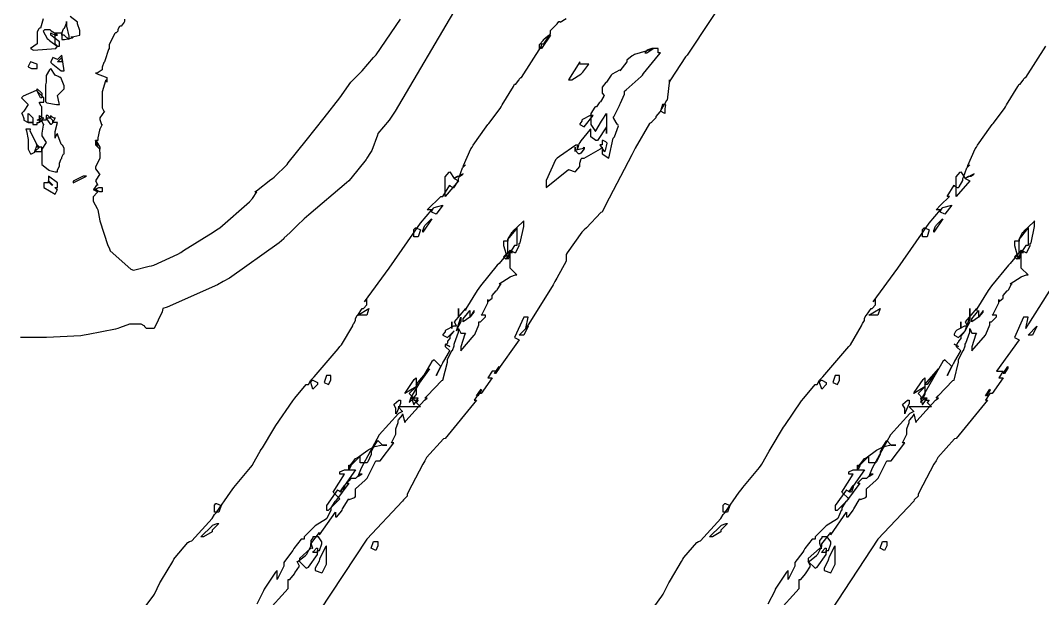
# Model space of a CAD drawing. Extents: x 103 to 248, y 22 to 332.
# Drawn here: x 165.51 to 181.59, y 127.97 to 137.07 of the extents above; entities that cross this region are included whole.
import ezdxf

# ---------------------------------------------------------------- set-up
doc = ezdxf.new("R2010")
doc.units = 0
doc.header["$MEASUREMENT"] = 0

msp = doc.modelspace()

# ---------------------------------------------------------------- linework, layer by layer
at = {"color": 7}
for points in [[(177.094, 138.183), (176, 136.525), (175.974, 136.499), (175.736, 136.138), (175.719, 136.102), (175.719, 136.136), (175.683, 135.819), (175.674, 135.811), (175.647, 135.766), (175.647, 135.749), (175.613, 135.749), (175.577, 135.643), (175.568, 135.635), (175.507, 135.562), (175.507, 135.537), (175.497, 135.529), (175.445, 135.476), (175.437, 135.467), (175.409, 135.45), (175.18, 135.062), (175.154, 135.008), (175.127, 134.955), (174.713, 134.162), (174.661, 134.056), (174.643, 134.047), (174.413, 133.809), (174.378, 133.773), (174.342, 133.739), (174.112, 133.412), (174.096, 133.386), (174.096, 133.28), (173.946, 133.015), (173.919, 132.961), (173.892, 132.909), (173.505, 132.293), (173.46, 132.221), (173.496, 132.398), (173.426, 132.398), (173.284, 132.079), (173.354, 132.045), (173.002, 131.55), (172.931, 131.55), (172.861, 131.446), (172.931, 131.446), (172.755, 131.197), (172.721, 131.197), (172.649, 131.093), (172.685, 131.093), (172.192, 130.492), (172.164, 130.484), (171.899, 130.193), (171.873, 130.139), (171.837, 130.087), (171.608, 129.646), (171.59, 129.61), (171.59, 129.584), (171.537, 129.523), (171.52, 129.505), (170.957, 128.904), (170.215, 127.776)], [(172.375, 137.293), (171.406, 135.644), (171.31, 135.503), (171.133, 135.29), (171.123, 135.264), (171.035, 135.026), (171.027, 135.008), (171.017, 134.991), (170.957, 134.902), (170.957, 134.902), (170.947, 134.885), (170.708, 134.585), (170.674, 134.549), (170.638, 134.515), (170.047, 134.011), (169.969, 133.949), (169.863, 133.843), (169.853, 133.835), (169.765, 133.748), (169.756, 133.739), (169.747, 133.73), (169.659, 133.651), (169.65, 133.633), (169.58, 133.572), (168.795, 133.015), (168.698, 132.961), (168.61, 132.909), (167.816, 132.556), (167.746, 132.538), (167.736, 132.486), (167.611, 132.221), (167.569, 132.221), (167.499, 132.221), (167.489, 132.221), (167.463, 132.248), (167.463, 132.256), (167.454, 132.266), (167.408, 132.292), (167.393, 132.292), (167.366, 132.292), (167.306, 132.292), (167.287, 132.292), (167.225, 132.292), (167.066, 132.231), (167.04, 132.221), (167.004, 132.213), (166.572, 132.125), (166.511, 132.115), (166.457, 132.107), (165.916, 132.079), (165.735, 132.079), (165.691, 132.079), (165.592, 132.079), (165.559, 132.079), (165.505, 132.079)], [(165.866, 137.098), (165.821, 136.948), (165.806, 136.948), (165.796, 136.94), (165.77, 136.894), (165.77, 136.878), (165.77, 136.834), (165.77, 136.735), (165.77, 136.701), (165.665, 136.631), (165.709, 136.605), (166.061, 136.631), (166.088, 136.665), (166.052, 136.701), (166.052, 136.729), (166.052, 136.788), (166.052, 136.808), (166.052, 136.826), (166.052, 136.865), (166.052, 136.878), (166.158, 136.878), (166.158, 136.772), (166.202, 136.772), (166.325, 136.799), (166.335, 136.808), (166.299, 136.808), (166.441, 136.842), (166.441, 136.914), (166.405, 137.018), (166.405, 137.046), (166.289, 137.134)], [(167.146, 137.09), (167.146, 137.054), (167.137, 137.046), (167.091, 136.984), (167.076, 136.984), (167.066, 136.976), (167.04, 136.93), (167.04, 136.914), (167.04, 136.905), (167.013, 136.878), (167.004, 136.878), (166.987, 136.861), (166.9, 136.689), (166.9, 136.631), (166.89, 136.615), (166.836, 136.437), (166.828, 136.419), (166.818, 136.411), (166.794, 136.338), (166.794, 136.313), (166.794, 136.296), (166.714, 136.242), (166.688, 136.242), (166.864, 136.172), (166.864, 136.172), (166.864, 136.136), (166.864, 136.136), (166.864, 136.102), (166.864, 136.136), (166.846, 136.12), (166.794, 135.948), (166.794, 135.89), (166.794, 135.713), (166.794, 135.697), (166.818, 135.643), (166.828, 135.643), (166.758, 135.537), (166.758, 135.511), (166.784, 135.431), (166.794, 135.431), (166.758, 135.36), (166.748, 135.344), (166.723, 135.224), (166.723, 135.184), (166.688, 135.184), (166.688, 135.114), (166.758, 135.044), (166.748, 135.035), (166.755, 134.973), (166.758, 134.973), (166.758, 134.938), (166.758, 134.902), (166.688, 134.761), (166.688, 134.735), (166.74, 134.665), (166.758, 134.655), (166.688, 134.549), (166.723, 134.479), (166.705, 134.479), (166.66, 134.418), (166.652, 134.408), (166.723, 134.372), (166.723, 134.372), (166.714, 134.364), (166.652, 134.293), (166.652, 134.268), (166.652, 134.224), (166.714, 134.109), (166.723, 134.092), (166.758, 133.915), (166.758, 133.915), (166.882, 133.526), (166.9, 133.49), (166.916, 133.446), (167.243, 133.156), (167.287, 133.138), (167.287, 133.138), (167.533, 133.201), (167.569, 133.21), (167.604, 133.219), (167.984, 133.394), (168.028, 133.42), (168.073, 133.448), (168.538, 133.739), (168.592, 133.773), (168.644, 133.809), (169.113, 134.215), (169.157, 134.268), (169.227, 134.372), (169.193, 134.372), (169.219, 134.39), (169.448, 134.568), (169.474, 134.585), (169.5, 134.603), (169.704, 134.805), (169.722, 134.831), (170.003, 135.184), (170.285, 135.537), (170.532, 135.855), (170.708, 136.102), (170.885, 136.278), (171.061, 136.489), (171.105, 136.533), (171.485, 137.09)], [(167.48, 127.856), (167.596, 128.006), (167.605, 128.022), (167.614, 128.04), (167.7, 128.218), (167.71, 128.235), (167.728, 128.262), (167.904, 128.553), (167.922, 128.588), (167.939, 128.615), (168.141, 128.853), (168.169, 128.87), (168.203, 128.88), (168.522, 129.232), (168.558, 129.293), (168.584, 129.321), (168.812, 129.647), (168.84, 129.682), (168.866, 129.717), (169.129, 130.035), (169.157, 130.069), (169.165, 130.087), (169.28, 130.289), (169.297, 130.315), (169.315, 130.343), (169.492, 130.642), (169.51, 130.668), (169.526, 130.696), (169.791, 131.083), (169.827, 131.127), (170.003, 131.34), (170.039, 131.34), (170.075, 131.41), (170.127, 131.463), (170.506, 131.904), (170.532, 131.939), (170.559, 131.966), (170.735, 132.266), (170.744, 132.292), (170.753, 132.301), (170.78, 132.347), (170.78, 132.362), (170.78, 132.38), (170.805, 132.424), (170.815, 132.432), (170.885, 132.538), (170.903, 132.538), (170.957, 132.592), (170.957, 132.608), (170.957, 132.68), (170.921, 132.644), (171.31, 133.174), (171.803, 133.879), (171.979, 134.092), (171.909, 134.092), (172.12, 134.302), (172.156, 134.302), (172.262, 134.479), (172.262, 134.47), (172.314, 134.444), (172.332, 134.444), (172.34, 134.454), (172.402, 134.553), (172.402, 134.585), (172.411, 134.603), (172.463, 134.753), (172.472, 134.761), (172.508, 134.797), (172.472, 134.761), (172.481, 134.789), (172.597, 135.052), (172.615, 135.078), (172.631, 135.106), (172.834, 135.396), (172.861, 135.431), (172.878, 135.449), (173.055, 135.687), (173.073, 135.713), (173.09, 135.741), (173.266, 136.032), (173.284, 136.066), (173.301, 136.066), (173.345, 136.128), (173.354, 136.136), (173.354, 136.146), (173.381, 136.172), (173.39, 136.172), (173.707, 136.665), (173.707, 136.701), (173.742, 136.701), (173.849, 136.861), (173.849, 136.914), (173.919, 136.984), (173.919, 136.984), (173.955, 137.018), (173.955, 137.018), (173.955, 137.018), (173.98, 137.054), (173.99, 137.054), (174.003, 137.047), (174.096, 137.105)], [(175.489, 127.856), (175.603, 128.006), (175.613, 128.022), (175.621, 128.04), (175.709, 128.218), (175.719, 128.235), (175.736, 128.262), (175.912, 128.553), (175.93, 128.588), (175.947, 128.615), (176.15, 128.853), (176.177, 128.87), (176.211, 128.88), (176.529, 129.232), (176.565, 129.293), (176.591, 129.321), (176.82, 129.647), (176.848, 129.682), (176.874, 129.717), (177.137, 130.035), (177.165, 130.069), (177.173, 130.087), (177.289, 130.289), (177.307, 130.315), (177.323, 130.343), (177.499, 130.642), (177.517, 130.668), (177.534, 130.696), (177.8, 131.083), (177.836, 131.127), (178.012, 131.34), (178.047, 131.34), (178.083, 131.41), (178.135, 131.463), (178.514, 131.904), (178.542, 131.939), (178.568, 131.966), (178.743, 132.266), (178.752, 132.292), (178.761, 132.301), (178.788, 132.347), (178.788, 132.362), (178.788, 132.38), (178.813, 132.424), (178.822, 132.432), (178.894, 132.538), (178.911, 132.538), (178.965, 132.592), (178.965, 132.608), (178.965, 132.68), (178.929, 132.644), (179.317, 133.174), (179.81, 133.879), (179.987, 134.092), (179.917, 134.092), (179.987, 134.162), (180.129, 134.302), (180.093, 134.302), (180.199, 134.479), (180.199, 134.47), (180.251, 134.444), (180.269, 134.444), (180.278, 134.454), (180.34, 134.553), (180.34, 134.585), (180.348, 134.603), (180.4, 134.753), (180.41, 134.761), (180.446, 134.797), (180.41, 134.761), (180.418, 134.789), (180.534, 135.052), (180.552, 135.078), (180.569, 135.106), (180.771, 135.396), (180.799, 135.431), (180.815, 135.449), (180.993, 135.687), (181.011, 135.713), (181.027, 135.741), (181.204, 136.032), (181.222, 136.066), (181.238, 136.066), (181.282, 136.128), (181.292, 136.136), (181.292, 136.146), (181.318, 136.172), (181.328, 136.172), (181.645, 136.665)], [(169.369, 127.742), (169.722, 128.129), (169.722, 128.147), (169.722, 128.186), (169.722, 128.199), (169.722, 128.217), (169.722, 128.258), (169.722, 128.271), (169.748, 128.271), (169.817, 128.359), (169.827, 128.375), (169.898, 128.481), (169.863, 128.552), (169.879, 128.561), (169.993, 128.65), (170.003, 128.658), (170.011, 128.668), (170.075, 128.793), (170.075, 128.834), (170.215, 129.01), (170.215, 128.976), (170.462, 129.329), (170.462, 129.257), (170.488, 129.257), (170.559, 129.347), (170.568, 129.363), (170.576, 129.381), (170.664, 129.523), (170.674, 129.54), (170.682, 129.532), (170.771, 129.559), (170.78, 129.576), (170.78, 129.646), (170.78, 129.699), (170.929, 129.832), (170.957, 129.858), (170.965, 129.868), (171.079, 130.095), (171.097, 130.139), (171.167, 130.139), (171.38, 130.422), (171.344, 130.422), (171.352, 130.431), (171.414, 130.557), (171.414, 130.598), (171.414, 130.642), (171.45, 130.741), (171.45, 130.774), (171.458, 130.784), (171.52, 130.857), (171.52, 130.881), (171.556, 130.74), (171.573, 130.766), (171.865, 131.093), (171.909, 131.127), (171.873, 131.127), (171.908, 131.163), (172.138, 131.402), (172.156, 131.41), (172.226, 131.692), (172.226, 131.736), (172.286, 131.852), (172.296, 131.869), (172.304, 131.878), (172.332, 131.951), (172.332, 131.975), (172.34, 131.993), (172.402, 132.165), (172.402, 132.221), (172.438, 132.151), (172.438, 132.151), (172.472, 132.151), (172.472, 132.151), (172.472, 132.151), (172.499, 132.151), (172.508, 132.151), (172.499, 132.133), (172.438, 131.935), (172.438, 131.869), (172.649, 132.115), (172.657, 132.125), (172.721, 132.278), (172.721, 132.328), (172.747, 132.328), (172.825, 132.406), (172.825, 132.432), (172.755, 132.432), (172.772, 132.45), (172.861, 132.624), (172.861, 132.68), (172.861, 132.644), (172.869, 132.654), (172.931, 132.699), (172.931, 132.715), (172.931, 132.742), (172.992, 132.813), (173.002, 132.821), (173.01, 132.83), (173.064, 132.919), (173.073, 132.927), (173.038, 132.927), (173.214, 133.033), (173.222, 133.043), (173.295, 133.067), (173.32, 133.067), (173.214, 133.174), (173.214, 133.218), (173.214, 133.317), (173.214, 133.35), (173.214, 133.378), (173.214, 133.437), (173.214, 133.456), (173.038, 133.244), (173.01, 133.218), (172.747, 132.892), (172.721, 132.857), (172.693, 132.822), (172.516, 132.53), (172.508, 132.504), (172.508, 132.538), (172.332, 132.328), (172.368, 132.256), (172.324, 132.256), (172.2, 132.195), (172.192, 132.185), (172.192, 132.169), (172.156, 132.129), (172.156, 132.115), (172.226, 132.079), (172.332, 132.185), (172.322, 132.177), (172.262, 132.104), (172.262, 132.079), (172.262, 132.063), (172.226, 132.023), (172.226, 132.009), (172.226, 131.993), (172.192, 131.953), (172.192, 131.939), (172.262, 131.869), (172.252, 131.86), (172.164, 131.71), (172.156, 131.692), (172.146, 131.676), (172.058, 131.498), (172.049, 131.48), (172.12, 131.622), (172.015, 131.727), (171.979, 131.7), (171.652, 131.137), (171.626, 131.057), (171.697, 131.127), (171.697, 131.093), (171.767, 131.093), (171.733, 131.057), (171.803, 130.987), (171.749, 130.987), (171.629, 130.987), (171.59, 130.987), (171.555, 130.987), (171.476, 130.987), (171.45, 130.987), (171.52, 130.917), (171.458, 130.882), (171.154, 130.55), (170.867, 130.025), (170.815, 129.892), (170.885, 129.928), (170.851, 129.928), (170.78, 129.858), (170.708, 129.858), (170.674, 129.822), (170.638, 129.786), (170.674, 129.786), (170.462, 129.505), (170.452, 129.497), (170.392, 129.398), (170.392, 129.363), (170.392, 129.363), (170.33, 129.232), (170.321, 129.223), (170.145, 129.117), (169.969, 128.94), (169.969, 128.904), (169.925, 128.904), (169.809, 128.756), (169.792, 128.728), (169.774, 128.702), (169.65, 128.536), (169.65, 128.481), (169.546, 128.271), (169.546, 128.411), (169.518, 128.385), (169.341, 128.12), (169.333, 128.094), (169.227, 127.882)], [(177.411, 127.742), (177.764, 128.129), (177.764, 128.147), (177.764, 128.186), (177.764, 128.199), (177.764, 128.217), (177.764, 128.258), (177.764, 128.271), (177.79, 128.271), (177.861, 128.359), (177.87, 128.375), (177.94, 128.481), (177.906, 128.552), (177.923, 128.561), (178.037, 128.65), (178.047, 128.658), (178.055, 128.668), (178.117, 128.793), (178.117, 128.834), (178.259, 129.01), (178.259, 128.976), (178.506, 129.329), (178.506, 129.257), (178.532, 129.257), (178.602, 129.347), (178.612, 129.363), (178.62, 129.381), (178.708, 129.523), (178.718, 129.54), (178.726, 129.532), (178.813, 129.559), (178.822, 129.576), (178.822, 129.646), (178.822, 129.699), (178.973, 129.832), (178.999, 129.858), (179.007, 129.868), (179.123, 130.095), (179.141, 130.139), (179.211, 130.139), (179.423, 130.422), (179.388, 130.422), (179.396, 130.431), (179.458, 130.557), (179.458, 130.598), (179.458, 130.642), (179.494, 130.741), (179.494, 130.774), (179.502, 130.784), (179.564, 130.857), (179.564, 130.881), (179.6, 130.74), (179.616, 130.766), (179.909, 131.093), (179.953, 131.127), (179.917, 131.127), (179.951, 131.163), (180.181, 131.402), (180.199, 131.41), (180.269, 131.692), (180.269, 131.736), (180.33, 131.852), (180.34, 131.869), (180.348, 131.878), (180.376, 131.951), (180.376, 131.975), (180.384, 131.993), (180.446, 132.165), (180.446, 132.221), (180.482, 132.151), (180.482, 132.151), (180.516, 132.151), (180.516, 132.151), (180.516, 132.151), (180.542, 132.151), (180.552, 132.151), (180.542, 132.133), (180.482, 131.935), (180.482, 131.869), (180.692, 132.115), (180.701, 132.125), (180.763, 132.278), (180.763, 132.328), (180.789, 132.328), (180.869, 132.406), (180.869, 132.432), (180.799, 132.432), (180.815, 132.45), (180.905, 132.624), (180.905, 132.68), (180.905, 132.644), (180.913, 132.654), (180.975, 132.699), (180.975, 132.715), (180.975, 132.742), (181.036, 132.813), (181.045, 132.821), (181.054, 132.83), (181.106, 132.919), (181.115, 132.927), (181.081, 132.927), (181.258, 133.033), (181.266, 133.043), (181.339, 133.067), (181.364, 133.067), (181.258, 133.174), (181.258, 133.218), (181.258, 133.317), (181.258, 133.35), (181.258, 133.378), (181.258, 133.437), (181.258, 133.456), (181.081, 133.244), (181.054, 133.218), (180.789, 132.892), (180.763, 132.857), (180.737, 132.822), (180.56, 132.53), (180.552, 132.504), (180.552, 132.538), (180.376, 132.328), (180.41, 132.256), (180.366, 132.256), (180.242, 132.195), (180.233, 132.185), (180.224, 132.177), (180.199, 132.132), (180.199, 132.115), (180.269, 132.079), (180.376, 132.185), (180.366, 132.177), (180.305, 132.104), (180.305, 132.079), (180.305, 132.063), (180.269, 132.023), (180.269, 132.009), (180.26, 132.001), (180.233, 131.955), (180.233, 131.939), (180.305, 131.869), (180.296, 131.86), (180.207, 131.71), (180.199, 131.692), (180.189, 131.676), (180.101, 131.498), (180.093, 131.48), (180.163, 131.622), (180.057, 131.727), (180.021, 131.7), (179.696, 131.137), (179.67, 131.057), (179.74, 131.127), (179.74, 131.093), (179.81, 131.093), (179.776, 131.057), (179.846, 130.987), (179.792, 130.987), (179.673, 130.987), (179.634, 130.987), (179.598, 130.987), (179.52, 130.987), (179.494, 130.987), (179.564, 130.917), (179.502, 130.882), (179.197, 130.55), (178.911, 130.025), (178.858, 129.892), (178.929, 129.928), (178.894, 129.928), (178.822, 129.858), (178.752, 129.858), (178.718, 129.822), (178.682, 129.786), (178.718, 129.786), (178.506, 129.505), (178.496, 129.497), (178.435, 129.398), (178.435, 129.363), (178.425, 129.355), (178.373, 129.232), (178.365, 129.223), (178.189, 129.117), (178.012, 128.94), (178.012, 128.904), (177.968, 128.904), (177.852, 128.756), (177.836, 128.728), (177.818, 128.702), (177.694, 128.536), (177.694, 128.481), (177.588, 128.271), (177.588, 128.411), (177.562, 128.385), (177.385, 128.12), (177.377, 128.094), (177.271, 127.882)], [(181.759, 132.909), (181.372, 132.293), (181.328, 132.221), (181.364, 132.398), (181.292, 132.398), (181.151, 132.079), (181.222, 132.045), (180.869, 131.55), (180.975, 131.55), (180.905, 131.446), (180.975, 131.446), (180.799, 131.197), (180.763, 131.197), (180.692, 131.093), (180.728, 131.093), (180.233, 130.492), (180.207, 130.484), (179.943, 130.193), (179.917, 130.139), (179.881, 130.087), (179.651, 129.646), (179.634, 129.61), (179.634, 129.584), (179.572, 129.523), (179.564, 129.505), (178.999, 128.904), (178.259, 127.776)]]:
    msp.add_lwpolyline(points, dxfattribs=at)
for points in [[(165.876, 136.914), (165.866, 136.905), (165.928, 136.79), (165.946, 136.772), (165.964, 136.755), (166.082, 136.665), (166.122, 136.665), (166.122, 136.737), (165.982, 136.842), (165.982, 136.878), (165.982, 136.87), (166.061, 136.842), (166.088, 136.842), (166.078, 136.852), (165.99, 136.905), (165.982, 136.914), (165.972, 136.923), (165.884, 136.923), (165.876, 136.914)], [(166.265, 136.772), (166.194, 136.842), (166.158, 136.842), (166.158, 136.87), (166.184, 136.94), (166.194, 136.948), (166.202, 136.948), (166.229, 137.028), (166.229, 137.054), (166.229, 136.984), (166.265, 136.826), (166.265, 136.772)], [(173.673, 136.665), (173.673, 136.693), (173.734, 136.755), (173.743, 136.772), (173.751, 136.781), (173.824, 136.842), (173.849, 136.842), (173.707, 136.631), (173.673, 136.631), (173.673, 136.665)], [(175.367, 136.595), (175.349, 136.587), (175.171, 136.535), (175.154, 136.525), (175.136, 136.517), (175.048, 136.444), (175.048, 136.419), (174.942, 136.278), (174.932, 136.288), (174.818, 136.226), (174.801, 136.208), (174.731, 136.102), (174.721, 136.094), (174.661, 136.021), (174.661, 135.996), (174.661, 135.926), (174.695, 135.89), (174.686, 135.882), (174.633, 135.793), (174.625, 135.783), (174.615, 135.775), (174.57, 135.713), (174.555, 135.713), (174.545, 135.705), (174.485, 135.606), (174.485, 135.573), (174.485, 135.547), (174.485, 135.467), (174.485, 135.467), (174.485, 135.432), (174.555, 135.326), (174.555, 135.326), (174.563, 135.336), (174.651, 135.485), (174.661, 135.503), (174.731, 135.607), (174.731, 135.29), (174.731, 135.396), (174.589, 135.184), (174.563, 135.184), (174.485, 135.238), (174.485, 135.254), (174.485, 135.282), (174.485, 135.341), (174.485, 135.36), (174.467, 135.352), (174.324, 135.176), (174.308, 135.15), (174.293, 135.128), (174.272, 135.044), (174.272, 135.044), (174.272, 135.114), (174.245, 135.106), (173.99, 134.929), (173.955, 134.902), (173.928, 134.875), (173.779, 134.553), (173.779, 134.444), (174.132, 134.725), (174.236, 134.691), (174.245, 134.7), (174.308, 134.773), (174.308, 134.797), (174.308, 134.823), (174.333, 134.893), (174.342, 134.902), (174.378, 134.902), (174.378, 134.902), (174.633, 135.052), (174.661, 135.078), (174.661, 134.973), (174.765, 134.902), (174.837, 135.22), (174.854, 135.238), (174.916, 135.414), (174.908, 135.431), (174.898, 135.441), (174.845, 135.529), (174.837, 135.537), (174.845, 135.555), (174.932, 135.733), (174.942, 135.749), (174.95, 135.767), (175.014, 135.912), (175.014, 135.96), (175.04, 135.978), (175.277, 136.19), (175.295, 136.208), (175.313, 136.234), (175.55, 136.526), (175.577, 136.561), (175.543, 136.561), (175.543, 136.631), (175.471, 136.631), (175.367, 136.595)], [(175.471, 136.631), (175.445, 136.631), (175.367, 136.605), (175.367, 136.595), (175.331, 136.561), (175.365, 136.561), (175.461, 136.623), (175.471, 136.631)], [(165.665, 136.419), (165.629, 136.349), (165.629, 136.34), (165.681, 136.313), (165.699, 136.313), (165.77, 136.313), (165.77, 136.385), (165.665, 136.419)], [(166.158, 136.525), (166.088, 136.455), (166.018, 136.489), (165.982, 136.419), (165.982, 136.411), (166.008, 136.385), (166.018, 136.385), (166.015, 136.382), (166.149, 136.278), (166.194, 136.278), (166.158, 136.525)], [(166.158, 136.489), (166.158, 136.419), (166.088, 136.419), (166.158, 136.489)], [(174.308, 136.419), (174.132, 136.136), (174.184, 136.136), (174.324, 136.226), (174.342, 136.242), (174.359, 136.26), (174.449, 136.385), (174.449, 136.385), (174.308, 136.385), (174.308, 136.419)], [(165.982, 136.313), (165.964, 136.296), (165.912, 136.204), (165.912, 136.172), (165.912, 136.102), (165.902, 136.058), (165.902, 135.793), (165.912, 135.783), (165.92, 135.775), (166.072, 135.749), (166.122, 135.749), (166.113, 135.767), (166.088, 135.89), (166.088, 135.89), (166.194, 135.996), (166.194, 136.04), (166.14, 136.172), (166.122, 136.172), (166.113, 136.182), (166.052, 136.208), (166.052, 136.208), (165.982, 136.313)], [(165.629, 135.467), (165.699, 135.467), (165.699, 135.431), (165.77, 135.431), (165.77, 135.467), (165.788, 135.467), (165.842, 135.494), (165.842, 135.503), (165.842, 135.485), (165.866, 135.441), (165.876, 135.431), (165.866, 135.423), (165.842, 135.297), (165.842, 135.254), (165.912, 135.15), (165.842, 135.044), (165.842, 135.018), (165.842, 134.958), (165.842, 134.938), (165.842, 134.921), (165.842, 134.881), (165.842, 134.867), (165.842, 134.831), (165.842, 134.805), (165.942, 134.723), (165.946, 134.725), (165.946, 134.717), (166.052, 134.691), (166.088, 134.691), (166.088, 134.718), (166.122, 134.778), (166.122, 134.797), (166.122, 134.823), (166.149, 134.893), (166.158, 134.902), (166.158, 134.92), (166.184, 134.973), (166.194, 134.973), (166.194, 135.044), (166.194, 135.062), (166.166, 135.106), (166.158, 135.114), (166.149, 135.123), (166.096, 135.264), (166.088, 135.29), (166.078, 135.282), (166.052, 135.237), (166.052, 135.22), (166.052, 135.326), (166.088, 135.467), (166.018, 135.467), (166.018, 135.494), (165.938, 135.573), (165.912, 135.573), (165.912, 135.503), (165.894, 135.503), (165.854, 135.503), (165.842, 135.503), (165.824, 135.503), (165.782, 135.503), (165.77, 135.503), (165.842, 135.537), (165.842, 135.564), (165.842, 135.624), (165.842, 135.643), (165.842, 135.661), (165.842, 135.713), (165.842, 135.713), (165.832, 135.723), (165.806, 135.768), (165.806, 135.783), (165.876, 135.783), (165.876, 135.855), (165.77, 135.96), (165.752, 135.97), (165.549, 135.882), (165.523, 135.855), (165.629, 135.749), (165.559, 135.643), (165.523, 135.607), (165.531, 135.599), (165.559, 135.527), (165.559, 135.503), (165.629, 135.467)], [(165.842, 135.926), (165.842, 135.855), (165.824, 135.855), (165.77, 135.961), (165.77, 135.996), (165.77, 135.996), (165.832, 135.935), (165.842, 135.926)], [(175.647, 135.749), (175.656, 135.741), (175.649, 135.679), (175.647, 135.679), (175.647, 135.679), (175.647, 135.653), (175.647, 135.643), (175.647, 135.607), (175.577, 135.643), (175.586, 135.653), (175.638, 135.741), (175.647, 135.749)], [(165.629, 135.607), (165.637, 135.599), (165.699, 135.537), (165.699, 135.537), (165.699, 135.537), (165.699, 135.485), (165.699, 135.467), (165.629, 135.467), (165.629, 135.607)], [(165.806, 135.573), (165.814, 135.564), (165.859, 135.537), (165.876, 135.537), (165.806, 135.467), (165.806, 135.573)], [(165.982, 135.573), (165.982, 135.564), (166.034, 135.537), (166.052, 135.537), (166.018, 135.467), (166.018, 135.459), (165.99, 135.431), (165.982, 135.431), (165.912, 135.537), (165.982, 135.537), (165.982, 135.573)], [(174.519, 135.573), (174.475, 135.573), (174.351, 135.512), (174.342, 135.503), (174.342, 135.485), (174.308, 135.445), (174.308, 135.431), (174.378, 135.396), (174.519, 135.573)], [(165.77, 135.078), (165.77, 135.114), (165.752, 135.141), (165.665, 135.326), (165.665, 135.326), (165.661, 135.33), (165.664, 135.36), (165.665, 135.36), (165.593, 135.36), (165.602, 135.334), (165.629, 135.196), (165.629, 135.15), (165.629, 135.123), (165.629, 135.064), (165.629, 135.044), (165.665, 134.973), (165.681, 134.973), (165.735, 135), (165.735, 135.008), (165.842, 135.008), (165.842, 135.078), (165.77, 135.078)], [(166.723, 135.078), (166.723, 135.078), (166.723, 135.078), (166.723, 135.078), (166.688, 135.184), (166.704, 135.168), (166.758, 135.075), (166.758, 135.044), (166.723, 135.078)], [(174.625, 135.114), (174.625, 135.114), (174.625, 135.114), (174.625, 135.114), (174.695, 135.008), (174.712, 135.026), (174.739, 135.141), (174.731, 135.15), (174.721, 135.159), (174.676, 135.184), (174.661, 135.184), (174.661, 135.114), (174.625, 135.114)], [(165.735, 135.008), (165.77, 135.114), (165.806, 135.078), (165.735, 135.008)], [(174.378, 135.078), (174.378, 135.052), (174.324, 134.983), (174.308, 134.973), (174.29, 134.973), (174.236, 135.027), (174.236, 135.044), (174.254, 135.035), (174.369, 135.062), (174.378, 135.078)], [(174.236, 135.078), (174.236, 135.008), (174.236, 135.078)], [(172.402, 134.549), (172.192, 134.302), (172.192, 134.374), (172.192, 134.533), (172.192, 134.585), (172.192, 134.612), (172.252, 134.682), (172.262, 134.691), (172.332, 134.585), (172.34, 134.594), (172.386, 134.621), (172.402, 134.621), (172.419, 134.621), (172.463, 134.647), (172.472, 134.655), (172.332, 134.585), (172.402, 134.549)], [(180.446, 134.549), (180.233, 134.302), (180.233, 134.374), (180.233, 134.533), (180.233, 134.585), (180.233, 134.612), (180.296, 134.682), (180.305, 134.691), (180.376, 134.585), (180.384, 134.594), (180.429, 134.621), (180.446, 134.621), (180.462, 134.621), (180.507, 134.647), (180.516, 134.655), (180.376, 134.585), (180.446, 134.549)], [(165.946, 134.621), (165.946, 134.515), (165.946, 134.515), (165.912, 134.515), (165.912, 134.515), (165.876, 134.515), (165.876, 134.444), (166.052, 134.338), (166.088, 134.408), (166.078, 134.408), (166.052, 134.436), (166.052, 134.444), (166.088, 134.444), (166.088, 134.515), (165.946, 134.621)], [(166.018, 134.479), (166, 134.479), (165.946, 134.533), (165.946, 134.549), (166.018, 134.479)], [(166.547, 134.621), (166.493, 134.621), (166.335, 134.542), (166.335, 134.515), (166.547, 134.621)], [(166.688, 134.408), (166.688, 134.418), (166.74, 134.444), (166.758, 134.444), (166.794, 134.444), (166.794, 134.372), (166.758, 134.372), (166.688, 134.408)], [(172.156, 134.162), (172.049, 134.02), (171.979, 134.056), (171.979, 134.074), (172.005, 134.118), (172.015, 134.126), (172.156, 134.162)], [(180.163, 134.162), (180.057, 134.02), (179.987, 134.056), (179.987, 134.074), (180.013, 134.118), (180.023, 134.126), (180.163, 134.162)], [(171.839, 133.739), (171.839, 133.765), (171.863, 133.835), (171.873, 133.843), (171.881, 133.853), (171.97, 133.941), (171.979, 133.949), (171.839, 133.739)], [(173.178, 133.314), (173.186, 133.324), (173.214, 133.386), (173.214, 133.386), (173.214, 133.386), (173.214, 133.44), (173.214, 133.456), (173.284, 133.42), (173.301, 133.42), (173.354, 133.528), (173.354, 133.562), (173.372, 133.572), (173.426, 133.829), (173.426, 133.915), (173.408, 133.897), (173.258, 133.756), (173.25, 133.739), (173.232, 133.73), (173.178, 133.631), (173.178, 133.597), (173.108, 133.597), (173.108, 133.58), (173.108, 133.54), (173.108, 133.526), (173.108, 133.526), (173.168, 133.342), (173.178, 133.314)], [(179.881, 133.739), (179.881, 133.765), (179.907, 133.835), (179.917, 133.843), (179.925, 133.853), (180.013, 133.941), (180.023, 133.949), (179.881, 133.739)], [(181.222, 133.314), (181.23, 133.324), (181.258, 133.386), (181.258, 133.386), (181.258, 133.386), (181.258, 133.44), (181.258, 133.456), (181.328, 133.42), (181.344, 133.42), (181.398, 133.528), (181.398, 133.562), (181.415, 133.572), (181.468, 133.829), (181.468, 133.915), (181.451, 133.897), (181.3, 133.756), (181.292, 133.739), (181.274, 133.73), (181.222, 133.631), (181.222, 133.597), (181.151, 133.597), (181.151, 133.58), (181.151, 133.54), (181.151, 133.526), (181.151, 133.526), (181.204, 133.342), (181.222, 133.314)], [(171.767, 133.667), (171.697, 133.667), (171.697, 133.773), (171.697, 133.783), (171.723, 133.809), (171.733, 133.809), (171.803, 133.773), (171.767, 133.667)], [(173.178, 133.42), (173.25, 133.42), (173.178, 133.42), (173.178, 133.456), (173.178, 133.536), (173.178, 133.562), (173.178, 133.624), (173.302, 133.774), (173.32, 133.809), (173.32, 133.526), (173.284, 133.526), (173.144, 133.314), (173.108, 133.35), (173.178, 133.42)], [(179.776, 133.667), (179.704, 133.667), (179.704, 133.773), (179.704, 133.783), (179.731, 133.809), (179.74, 133.809), (179.81, 133.773), (179.776, 133.667)], [(181.222, 133.42), (181.292, 133.42), (181.222, 133.42), (181.222, 133.456), (181.222, 133.536), (181.222, 133.562), (181.222, 133.624), (181.346, 133.774), (181.364, 133.809), (181.364, 133.526), (181.328, 133.526), (181.187, 133.314), (181.151, 133.35), (181.222, 133.42)], [(170.957, 132.432), (170.815, 132.432), (170.991, 132.538), (170.957, 132.432)], [(172.438, 132.328), (172.438, 132.328), (172.376, 132.213), (172.368, 132.185), (172.438, 132.398), (172.438, 132.328)], [(172.402, 132.538), (172.402, 132.398), (172.402, 132.538)], [(172.472, 132.328), (172.472, 132.372), (172.561, 132.486), (172.579, 132.504), (172.579, 132.398), (172.472, 132.328)], [(172.579, 132.398), (172.587, 132.407), (172.649, 132.48), (172.649, 132.504), (172.579, 132.398)], [(178.999, 132.432), (178.858, 132.432), (179.035, 132.538), (178.999, 132.432)], [(180.446, 132.328), (180.446, 132.328), (180.384, 132.213), (180.376, 132.185), (180.446, 132.398), (180.446, 132.328)], [(180.446, 132.538), (180.446, 132.398), (180.446, 132.538)], [(180.482, 132.328), (180.482, 132.372), (180.569, 132.486), (180.586, 132.504), (180.586, 132.398), (180.482, 132.328)], [(180.586, 132.398), (180.595, 132.407), (180.658, 132.48), (180.658, 132.504), (180.586, 132.398)], [(172.296, 132.328), (172.296, 132.221), (172.296, 132.328), (172.296, 132.328), (172.296, 132.328), (172.296, 132.328)], [(173.496, 132.256), (173.426, 132.115), (173.354, 132.115), (173.496, 132.256)], [(180.305, 132.328), (180.305, 132.221), (180.305, 132.328), (180.305, 132.328), (180.305, 132.328), (180.305, 132.328)], [(181.504, 132.256), (181.434, 132.115), (181.364, 132.115), (181.504, 132.256)], [(172.192, 131.975), (172.262, 131.939), (172.192, 131.975)], [(180.199, 131.975), (180.269, 131.939), (180.199, 131.975)], [(172.967, 131.516), (173.038, 131.622), (173.038, 131.596), (172.984, 131.516), (172.967, 131.516)], [(180.975, 131.516), (181.045, 131.622), (181.045, 131.596), (180.992, 131.516), (180.975, 131.516)], [(170.285, 131.374), (170.356, 131.34), (170.392, 131.41), (170.392, 131.48), (170.321, 131.48), (170.285, 131.374)], [(171.697, 131.127), (171.626, 131.197), (171.733, 131.304), (171.556, 131.197), (171.564, 131.215), (171.705, 131.419), (171.733, 131.446), (171.733, 131.384), (171.733, 131.197), (171.733, 131.197), (171.733, 131.181), (171.697, 131.141), (171.697, 131.127)], [(171.943, 131.586), (171.767, 131.34), (171.733, 131.34), (171.943, 131.586)], [(178.293, 131.374), (178.365, 131.34), (178.399, 131.41), (178.399, 131.48), (178.329, 131.48), (178.293, 131.374)], [(179.704, 131.127), (179.634, 131.197), (179.74, 131.304), (179.564, 131.197), (179.572, 131.215), (179.713, 131.419), (179.74, 131.446), (179.74, 131.384), (179.74, 131.197), (179.74, 131.197), (179.74, 131.181), (179.713, 131.137), (179.704, 131.127)], [(179.953, 131.586), (179.776, 131.34), (179.74, 131.34), (179.953, 131.586)], [(170.109, 131.269), (170.075, 131.374), (170.075, 131.384), (170.1, 131.41), (170.109, 131.41), (170.179, 131.374), (170.179, 131.34), (170.109, 131.269)], [(172.755, 131.269), (172.762, 131.256), (172.704, 131.163), (172.685, 131.163), (172.755, 131.269)], [(178.117, 131.269), (178.083, 131.374), (178.083, 131.384), (178.107, 131.41), (178.117, 131.41), (178.189, 131.374), (178.189, 131.34), (178.117, 131.269)], [(180.763, 131.269), (180.77, 131.256), (180.712, 131.163), (180.692, 131.163), (180.763, 131.269)], [(171.697, 131.021), (171.767, 131.127), (171.662, 131.127), (171.697, 131.021)], [(179.704, 131.021), (179.776, 131.127), (179.67, 131.127), (179.704, 131.021)], [(171.414, 130.951), (171.414, 130.969), (171.388, 131.013), (171.38, 131.021), (171.388, 131.031), (171.461, 131.093), (171.486, 131.093), (171.486, 131.04), (171.432, 130.899), (171.414, 130.881), (171.414, 130.951)], [(179.423, 130.951), (179.423, 130.969), (179.396, 131.013), (179.388, 131.021), (179.396, 131.031), (179.469, 131.093), (179.494, 131.093), (179.494, 131.04), (179.432, 130.899), (179.423, 130.881), (179.423, 130.951)], [(170.991, 130.315), (171.061, 130.351), (171.027, 130.281), (171.027, 130.237), (170.973, 130.123), (170.957, 130.105), (170.851, 130.105), (170.851, 130.139), (170.851, 130.139), (170.851, 130.175), (170.851, 130.175), (170.851, 130.175), (170.851, 130.203), (170.851, 130.211), (170.674, 130.035), (170.682, 130.044), (170.771, 130.158), (170.78, 130.175), (170.807, 130.185), (170.973, 130.307), (170.991, 130.315)], [(171.203, 130.387), (171.061, 130.351), (171.133, 130.458), (171.203, 130.387)], [(171.203, 130.387), (171.274, 130.387), (171.203, 130.387)], [(178.999, 130.315), (179.071, 130.351), (179.035, 130.281), (179.035, 130.237), (178.981, 130.123), (178.965, 130.105), (178.858, 130.105), (178.858, 130.139), (178.858, 130.139), (178.858, 130.175), (178.858, 130.175), (178.858, 130.175), (178.858, 130.203), (178.858, 130.211), (178.682, 130.035), (178.69, 130.044), (178.778, 130.158), (178.788, 130.175), (178.814, 130.185), (178.981, 130.307), (178.999, 130.315)], [(179.211, 130.387), (179.071, 130.351), (179.141, 130.458), (179.211, 130.387)], [(179.211, 130.387), (179.281, 130.387), (179.211, 130.387)], [(170.356, 129.363), (170.532, 129.54), (170.428, 129.646), (170.604, 129.928), (170.568, 129.928), (170.532, 129.928), (170.532, 129.963), (170.604, 129.999), (170.674, 129.999), (170.674, 129.999), (170.674, 130.035), (170.674, 130.035), (170.674, 130.035), (170.674, 130.061), (170.674, 130.069), (170.708, 130.069), (170.708, 130.052), (170.682, 130.008), (170.674, 129.999), (170.674, 129.999), (170.708, 129.999), (170.708, 129.999), (170.708, 129.999), (170.735, 129.999), (170.744, 129.999), (170.78, 129.999), (170.532, 129.646), (170.604, 129.752), (170.604, 129.726), (170.576, 129.646), (170.568, 129.646), (170.568, 129.646), (170.506, 129.673), (170.498, 129.682), (170.321, 129.433), (170.321, 129.363), (170.356, 129.363)], [(178.365, 129.363), (178.542, 129.54), (178.435, 129.646), (178.612, 129.928), (178.576, 129.928), (178.542, 129.928), (178.542, 129.963), (178.612, 129.999), (178.682, 129.999), (178.682, 129.999), (178.682, 130.035), (178.682, 130.035), (178.682, 130.035), (178.682, 130.061), (178.682, 130.069), (178.718, 130.069), (178.718, 130.052), (178.69, 130.008), (178.682, 129.999), (178.682, 129.999), (178.718, 129.999), (178.718, 129.999), (178.718, 129.999), (178.743, 129.999), (178.752, 129.999), (178.788, 129.999), (178.542, 129.646), (178.612, 129.752), (178.612, 129.726), (178.584, 129.646), (178.576, 129.646), (178.576, 129.646), (178.514, 129.673), (178.506, 129.682), (178.329, 129.433), (178.329, 129.363), (178.365, 129.363)], [(168.628, 129.329), (168.558, 129.329), (168.558, 129.433), (168.558, 129.443), (168.582, 129.469), (168.592, 129.469), (168.664, 129.433), (168.628, 129.329)], [(176.635, 129.329), (176.565, 129.329), (176.565, 129.433), (176.565, 129.443), (176.591, 129.469), (176.601, 129.469), (176.671, 129.433), (176.635, 129.329)], [(168.522, 129.117), (168.53, 129.126), (168.603, 129.153), (168.628, 129.153), (168.522, 129.046), (168.522, 129.02), (168.389, 128.94), (168.345, 128.94), (168.522, 129.117)], [(176.529, 129.117), (176.538, 129.126), (176.611, 129.153), (176.635, 129.153), (176.529, 129.046), (176.529, 129.02), (176.397, 128.94), (176.353, 128.94), (176.529, 129.117)], [(170.251, 128.834), (170.251, 128.862), (170.197, 128.94), (170.179, 128.94), (170.109, 128.94), (170.109, 128.924), (170.075, 128.884), (170.075, 128.87), (170.075, 128.844), (170.1, 128.764), (170.109, 128.764), (170.073, 128.756), (169.898, 128.603), (169.898, 128.552), (170.003, 128.447), (170.037, 128.465), (170.179, 128.663), (170.179, 128.728), (170.215, 128.728), (170.251, 128.834)], [(171.061, 128.87), (171.133, 128.87), (171.133, 128.8), (171.097, 128.728), (171.027, 128.764), (171.061, 128.87)], [(178.259, 128.834), (178.259, 128.862), (178.205, 128.94), (178.189, 128.94), (178.117, 128.94), (178.117, 128.924), (178.083, 128.884), (178.083, 128.87), (178.083, 128.844), (178.107, 128.764), (178.117, 128.764), (178.081, 128.756), (177.906, 128.603), (177.906, 128.552), (178.012, 128.447), (178.047, 128.465), (178.189, 128.663), (178.189, 128.728), (178.223, 128.728), (178.259, 128.834)], [(179.071, 128.87), (179.141, 128.87), (179.141, 128.8), (179.105, 128.728), (179.035, 128.764), (179.071, 128.87)], [(170.179, 128.764), (170.179, 128.694), (170.145, 128.694), (170.109, 128.694), (170.118, 128.712), (170.163, 128.764), (170.179, 128.764)], [(170.251, 128.375), (170.259, 128.385), (170.321, 128.51), (170.321, 128.552), (170.321, 128.614), (170.321, 128.754), (170.321, 128.8), (170.312, 128.791), (170.223, 128.615), (170.215, 128.588), (170.206, 128.561), (170.145, 128.45), (170.145, 128.411), (170.251, 128.375)], [(178.189, 128.764), (178.189, 128.694), (178.153, 128.694), (178.117, 128.694), (178.125, 128.712), (178.172, 128.764), (178.189, 128.764)], [(178.259, 128.375), (178.267, 128.385), (178.329, 128.51), (178.329, 128.552), (178.329, 128.614), (178.329, 128.754), (178.329, 128.8), (178.32, 128.791), (178.231, 128.615), (178.223, 128.588), (178.213, 128.561), (178.153, 128.45), (178.153, 128.411), (178.259, 128.375)]]:
    msp.add_lwpolyline(points, close=True, dxfattribs=at)

doc.saveas('drawing.dxf')
